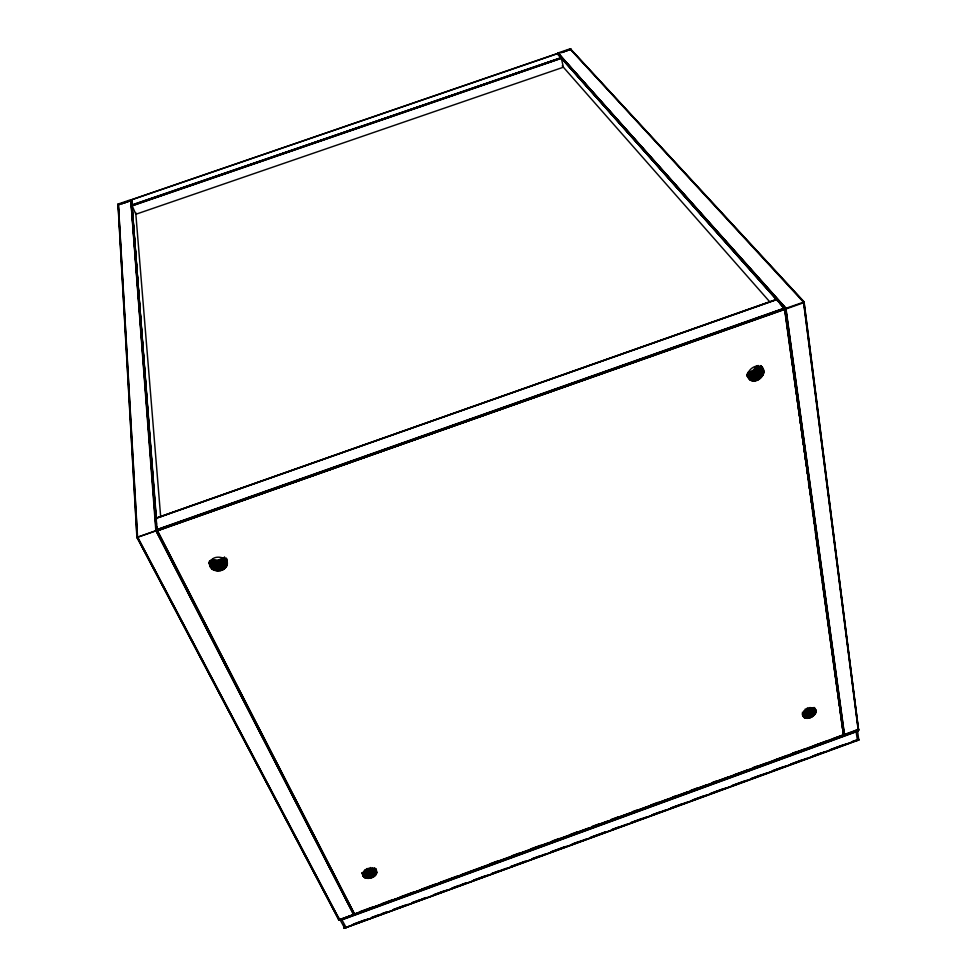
<?xml version="1.0" encoding="UTF-8"?>
<svg xmlns="http://www.w3.org/2000/svg" width="977" height="977" viewBox="0 0 977 977"><rect width="100%" height="100%" fill="white"/><g stroke="black" fill="none" stroke-linecap="round" stroke-linejoin="round"><path stroke-width="1.47" d="M857.501 730.308L858.746 739.992L344.661 928.126L340.094 919.797M209.603 564.877L212.485 563.888L213.755 570.043L212.412 559.54L213.755 570.043L212.412 559.54L217.59 560.358L223.623 557.794L225.076 568.248C219.886 573.523 208.357 570.653 209.505 562.166L210.373 566.916L209.505 562.166M209.811 564.828L209.603 561.152L209.86 563.729C211.472 551.846 234.517 557.818 225.076 568.248M843.81 735.376L844.604 735.547L785.899 308.17L558.001 52.99L557.586 54.028L558.001 52.99L569.957 48.874L570.995 49.424L568.321 50.352M364.079 870.947L365.545 877.908C364.677 868.419 362.04 871.105 364.006 877.09C368.451 880.888 380.102 875.758 375.534 869.799C371.101 865.952 359.377 871.142 364.006 877.09L362.662 872.681M570.519 48.948L804.181 301.966L784.849 308.683L843.639 735.498M776.397 299.658L156.161 518.14L776.52 299.377M124.8 202.691L131.675 200.322L130.759 199.735L155.844 530.548L353.613 914.594L354.37 913.678L157.969 531.647M760.973 366.106L762.414 367.902C755.734 361.478 742.52 373.251 749.945 379.894C757.871 384.889 769.192 372.249 760.802 365.874M346.163 927.136L344.099 927.906M557.403 53.466L777.533 300.867M815.404 709.4C810.983 704.771 799.723 711.598 803.876 717.362C809.286 721.111 819.898 713.369 814.232 707.543M353.613 914.594L354.37 913.678M156.198 531.256L157.273 530.303L136.902 537.448L157.273 530.303L156.833 527.25M814.476 708.056L815.746 710.035L813.939 707.495L815.942 710.731C813.243 706.432 808.968 707.702 815.111 713.918L811.398 707.873M121.942 203.607L131.309 200.236L130.662 199.76L118.4 203.973L117.924 205.048L131.675 200.334M354.59 914.338L843.505 735.425M557.403 53.833L784.971 308.598M858.722 730.063L858.734 729.245L339.41 919.784L858.588 730.308L804.083 301.856M844.079 735.534L785.264 308.451L557.672 53.271L557.586 53.991L558.136 53.588M340.301 918.844L341.486 918.71M754.342 380.969L747.723 372.493L752.595 370.772L756.149 366.888L762.866 375.315L758.799 369.355L758.237 366.546L756.662 365.752L756.149 366.888C757.859 371.883 763.635 370.698 760.802 366.057L762.414 367.902L760.741 365.838M118.302 204.022L137.391 537.069L339.764 920.175M117.924 205.048L118.559 204.572M212.18 564.498L212.668 569.444L209.921 563.387L211.728 568.712C209.396 562.557 213.645 564.022 212.668 569.444L211.252 564.682M344.869 928.052L346.139 926.941M784.849 308.683L785.984 308.964L803.509 302.772C805.06 301.392 803.253 303.615 803.387 302.003L569.957 48.874M343.928 925.158L344.661 928.126L346.151 927.588M209.444 563.558L212.156 562.496L211.606 560.126M758.347 367.572L761.193 366.497L758.347 367.572L756.662 365.752L758.604 368.842L761.401 367.902L763.501 369.685L760.802 366.057M756.662 365.752L758.457 368.244L761.181 367.205M758.799 369.355L761.584 368.378L758.799 369.355L756.149 366.888L758.604 368.842L761.339 367.804M209.31 563.57L212.156 562.496L209.64 564.034M345.076 927.93L346.114 927.6L341.938 919.833L340.081 920.065M858.746 739.992L857.281 740.517L859.088 739.43L344.331 928.126L343.635 925.036M762.866 375.315L759.361 370.063L762.121 369.05M490.356 863.68L497.525 861.055M511.85 855.815L519.019 853.202M530.487 849.001L540.513 845.337M551.981 841.148L559.137 838.522M570.605 834.334L577.773 831.708M592.099 826.469L599.267 823.855M610.735 819.666L617.891 817.041M632.229 811.802L636.528 810.226M650.853 804.987L658.022 802.373M672.347 797.134L676.646 795.559M690.983 790.32L698.14 787.694M712.477 782.455L716.776 780.892M752.595 767.788L756.894 766.212M792.726 753.108L797.024 751.545M360.037 911.639L372.933 906.925M381.531 903.774L392.998 899.585M400.167 896.959L414.492 891.72M421.661 889.107L435.986 883.867M440.285 882.292L457.48 876.003M461.779 874.427L549.208 842.467M552.066 841.417L589.326 827.788M592.196 826.737L607.963 820.973M610.833 819.923L629.457 813.12M632.327 812.07L648.093 806.306M650.951 805.256L669.587 798.441M672.457 797.391L688.211 791.626M691.081 790.576L706.847 784.812M712.575 782.724L728.341 776.959M734.081 774.859L746.978 770.145M752.705 768.044L765.602 763.33M774.199 760.191L787.096 755.465M792.836 753.377L805.732 748.663M814.329 745.512L827.226 740.798M832.966 738.697L845.862 733.983M352.953 914.533L854.557 731.101M857.391 740.065L855.889 730.32L857.244 730.112M341.938 919.833L341.584 918.978L857.708 730.515M340.118 920.285L857.965 730.906M858.026 731.101L341.95 919.833L341.681 919.235M353.271 924.193L364.714 920.004M371.858 917.379L379.015 914.765M381.873 913.715L386.159 912.152M393.316 909.538L404.759 905.349M411.903 902.724L419.06 900.11M421.917 899.06L426.216 897.497M433.361 894.883L444.804 890.694M451.96 888.069L459.105 885.455M461.962 884.405L466.261 882.842M473.405 880.216L484.848 876.039M492.005 873.414L499.149 870.8M510.592 866.611L524.905 861.384M532.05 858.759L539.206 856.145M550.649 851.956L564.95 846.717M572.095 844.104L579.251 841.49M590.694 837.301L604.995 832.062M612.152 829.449L619.296 826.835M630.739 822.646L642.182 818.457M652.196 814.794L659.341 812.18M670.784 807.991L682.227 803.802M692.241 800.139L703.684 795.95M710.841 793.336L722.284 789.147M732.286 785.484L743.729 781.295M750.886 778.681L762.329 774.492M772.343 770.829L783.786 766.64M790.93 764.026L802.373 759.837M812.388 756.174L820.973 753.035M830.975 749.371L842.418 745.182M852.433 741.519L856.719 739.943M353.295 924.327L367.596 919.088M371.883 917.513L386.196 912.286M393.34 909.66L407.653 904.433M411.94 902.858L426.241 897.631M433.397 895.005L447.698 889.778M451.997 888.203L466.298 882.964M473.442 880.35L487.755 875.111M492.042 873.548L506.342 868.309M510.641 866.746L526.371 860.981M532.099 858.893L546.399 853.654M550.686 852.078L566.428 846.326M572.143 844.238L586.444 838.999M590.743 837.423L606.473 831.671M612.2 829.571L626.501 824.344M630.788 822.768L646.53 817.016M652.245 814.916L666.558 809.689M670.845 808.113L686.575 802.349M692.302 800.261L706.603 795.022M710.902 793.458L726.632 787.694M732.347 785.606L746.66 780.367M750.947 778.803L766.689 773.039M772.404 770.951L785.276 766.237M791.004 764.136L806.733 758.384M812.461 756.283L825.333 751.582M831.048 749.481L846.79 743.729M852.506 741.628L856.914 740.224M344.209 928.04L859.088 739.613M121.82 203.631L130.906 200.334L130.662 199.76M561.763 52.514L568.699 49.986M209.64 565.219L212.375 564.23M561.897 52.477L569.078 49.9M758.457 368.244L761.205 367.267M209.298 563.509L212.156 562.496L210.69 560.187M758.604 368.842L761.376 367.865M209.603 564.498L212.485 563.485M759.056 369.77L761.84 368.781M209.603 564.914L212.485 563.888M156.064 518.372L776.752 299.512M156.931 529.558L784.397 308.109L784.775 308.879L157.334 530.853L157.016 526.701M156.979 529.803L784.531 308.317M157.016 529.937L784.592 308.451L157.053 530.096M784.775 308.879L157.15 530.401L354.492 914.277M157.212 530.548L786.009 308.952L784.763 309.013M157.273 530.706L784.873 309.184M557.488 53.491L131.431 199.821L156.943 530.291M156.454 519.654L131.468 199.76L557.378 53.674M559.467 53.124L568.761 49.937M131.834 204.962L561.262 57.899L563.387 67.218L135.852 214.256L131.834 205.011L132.103 205.854L561.409 58.327L561.042 57.472M131.883 205.231L561.152 57.631M131.919 205.329L561.225 57.802M131.98 205.524L561.299 57.997M132.029 205.634L561.335 58.107M117.997 204.376L136.902 537.484L137.598 537.753L118.4 203.973M570.629 49.009L570.092 49.473L570.922 49.302M570.189 49.448L570.873 49.387M339.63 920.2L137.916 537.704M136.914 537.484L138.075 537.655M338.555 919.455L339.532 919.748M338.982 919.992L137.061 537.252L118.132 204.169L118.18 204.779M759.361 370.063L763.379 374.167L761.083 369.794L763.709 372.994L761.486 368.988L763.831 371.846L761.547 368.476L763.77 370.735L761.51 367.914M842.956 731.846L843.688 735.278M761.132 366.693L763.049 368.744M759.715 370.234L763.379 374.167L760.79 370.063M570.177 48.85L803.912 301.869L858.588 730.308M557.818 53.1L785.569 308.305L844.213 735.571M557.867 53.711L557.904 53.027L785.728 308.243L844.47 735.583M558.001 52.99L785.423 308.366M557.623 53.369L785.117 308.524L843.945 735.461M557.562 53.747L784.726 308.756L843.566 735.156M780.171 304.018L784.91 309.343L784.397 308.109M562.215 65.886L770.291 302.43M760.094 370.295L763.379 374.167L760.46 370.222M760.521 365.581L762.414 367.902L761.083 366.265M755.477 367.987L762.182 376.426M754.647 369.025L761.339 377.464M753.682 369.953L760.35 378.404M752.595 370.772L759.263 379.223M751.435 371.443L758.091 379.906M750.214 371.968L756.857 380.432M748.968 372.322L755.587 380.786M747.332 373.556L753.12 380.969M747.002 374.423L751.96 380.786M746.77 375.131L750.898 380.432M746.66 375.656L749.945 379.894M812.314 708.398L815.551 713.1L813.89 708.166L815.978 711.488L813.963 707.849M761.327 369.428L763.709 372.994M812.644 708.581L815.551 713.1L813.267 708.667M810.067 707.458L814.525 714.712M809.371 708.215L813.817 715.469M807.82 707.702L813.011 716.165M806.917 708.313L812.095 716.8M805.952 708.85L811.13 717.326M804.95 709.278L810.116 717.765M804.657 710.804L809.078 718.071M803.644 711L808.052 718.266M803.387 712.27L807.063 718.339M802.447 712.209L806.123 718.278M802.325 713.234L805.268 718.095M802.312 714.15L804.511 717.79M802.41 714.932L803.876 717.362M812.962 708.667L815.551 713.1L811.997 708.117L815.111 713.918M813.743 708.41L815.844 712.282M131.577 199.919L156.601 524.197M137.159 537.191L339.373 920.187M136.939 537.35L338.86 919.882L338.298 916.89M354.162 914.777L156.344 530.401L130.991 199.748M354.077 914.887L156.173 530.438L130.869 199.735M156.015 530.487L353.967 914.961M354.358 914.374L156.809 530.316L131.639 200.297M354.309 914.521L156.662 530.328L131.211 199.833M362.894 872.791L364.714 877.554L363.798 871.911L365.545 877.908L363.823 871.508M855.999 730.576L856.316 731.724M364.006 877.09L362.443 872.473L363.444 876.528L362.65 873.621M363.139 872.791L364.714 877.554L363.7 872.266M363.359 872.705L364.714 877.554L363.542 872.522M210.543 564.254L211.728 568.712M211.679 560.309L212.375 563.021M211.594 564.718L212.668 569.444L211.911 564.657M362.406 873.145L363.041 875.905L362.516 873.414M376.121 868.907L376.804 872.424M375.779 869.017L376.695 873.182M375.192 868.394L376.414 873.951M374.46 867.759L375.974 874.696M373.861 868.48L375.376 875.416M372.835 867.759L374.655 876.088M371.993 868.358L373.8 876.699M370.747 867.503L372.848 877.224M369.733 867.93L371.822 877.664M368.659 868.26L370.747 877.993M367.572 868.48L369.648 878.213M366.485 868.577L368.561 878.311M365.716 869.945L367.486 878.299M364.714 869.811L366.473 878.164M362.247 872.595L362.797 875.209L362.333 872.913M343.77 925.121L344.331 928.126M338.005 916.45L338.75 919.76M209.481 561.714L209.86 563.729L209.554 560.81M226.762 558.685L227.397 563.155M226.713 559.76L227.348 564.242M226.017 557.855L227.079 565.317M225.54 558.893L226.603 566.367M224.466 556.89L225.931 567.344M785.166 313.434L787.657 331.569M788.085 334.586L788.695 339.117M789.135 342.133L790.576 352.709M791.004 355.726L791.626 360.269M792.054 363.285L792.457 366.314M792.884 369.318L794.545 381.409M794.973 384.425L795.583 388.968M796.011 391.985L796.426 395.001M796.853 398.018L797.464 402.561M797.891 405.577L798.502 410.108M798.942 413.124L799.345 416.153M799.772 419.17L800.383 423.7M800.81 426.717L801.433 431.26M801.861 434.276L802.471 438.807M802.899 441.824L803.302 444.853M803.729 447.869L804.352 452.4M804.779 455.416L805.39 459.959M805.817 462.976L806.22 466.005M806.66 469.021L807.271 473.552M807.698 476.568L808.101 479.597M808.529 482.614L809.359 488.659M809.786 491.675L810.189 494.704M810.617 497.72L811.228 502.251M811.667 505.268L812.07 508.296M812.498 511.313L813.108 515.844M813.536 518.86L814.159 523.403M814.586 526.42L814.989 529.436M815.416 532.453L821.877 579.288M822.304 582.304L823.745 592.88M824.173 595.897L827.714 621.58M828.142 624.596L828.752 629.127M829.18 632.143L830.633 642.732M831.061 645.748L831.671 650.279M832.099 653.295L835.64 678.978M836.068 681.995L837.521 692.571M837.948 695.587L839.39 706.163M839.817 709.18L842.528 728.818M222.622 558.588L224.063 569.054M221.486 559.247L222.927 569.725M220.252 559.772L221.681 570.263M218.946 560.151L220.35 570.641M217.59 560.358L218.995 570.849M216.235 560.407L217.615 570.898M214.891 560.285L216.259 570.776M213.609 559.992L214.964 570.483M803.68 301.905L858.404 730.491M803.631 302.723L858.282 730.552M135.718 212.546L160.692 517.041M758.14 365.459L758.237 366.546M131.101 199.784L156.503 530.364M804.169 301.978L803.509 302.772L804.169 301.978M211.85 561.934L209.017 563.008L211.85 561.934M844.543 735.07L843.371 734.863L844.531 735.07"/></g></svg>
